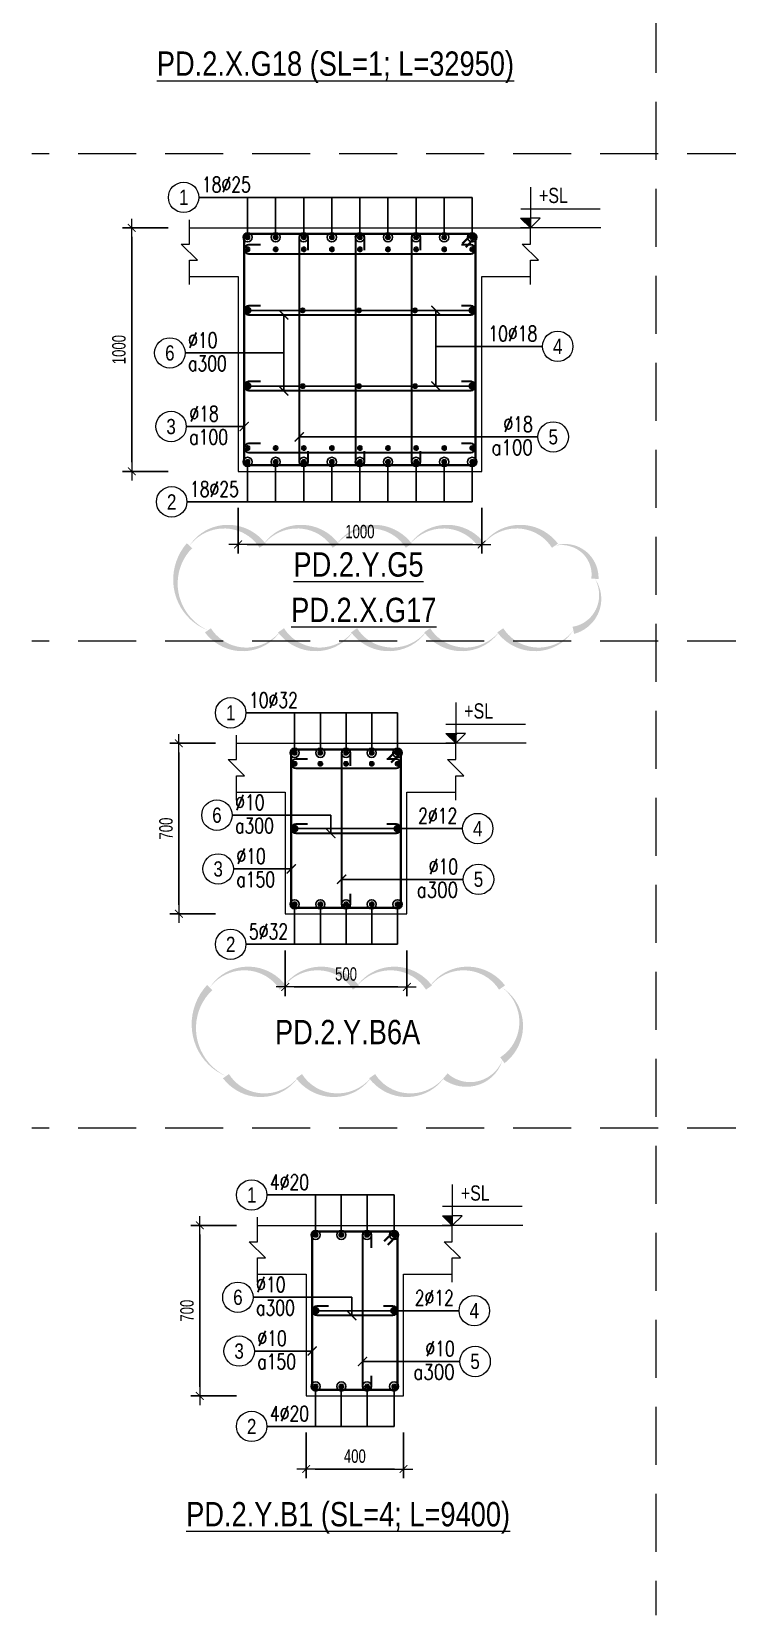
# Model space of a CAD drawing. Header units: millimetres. Extents: x 0 to 264070, y -218202 to 27271.
# Drawn here: x 225114 to 227970, y -179923 to -173422 of the extents above; entities that cross this region are included whole.
import ezdxf
from ezdxf.enums import TextEntityAlignment as Align

# ---------------------------------------------------------------- set-up
doc = ezdxf.new("R2010")
doc.units = ezdxf.units.MM
doc.header["$PDMODE"] = 3
doc.linetypes.add('HIDDEN2', pattern=[4.762499999999999, 3.175, -1.5875])
doc.layers.get('0').update_dxf_attribs({"lineweight": 20})
doc.layers.get('Defpoints').update_dxf_attribs({"color": 151, "lineweight": 9})
doc.layers.add('2020-08-14', color=6, linetype='Continuous', lineweight=20, plot=False)
doc.layers.add('2020-08-27', color=3, linetype='Continuous', lineweight=20, plot=False)
for name, color, linetype, lineweight in [('NDC_S_ANNO', 7, 'Continuous', 20), ('NDC_S_CONTINUOUS', 3, 'Continuous', 20), ('NDC_S_DIM', 1, 'Continuous', 15), ('NDC_S_HIDDEN', 8, 'HIDDEN2', 13), ('NDC_S_REBAR', 4, 'Continuous', 35), ('NDC_S_STIRRUP', 4, 'Continuous', 40), ('NDC_S_TEXT SYMBOL', 7, 'Continuous', 20), ('NDC_S_THIN LINE', 8, 'Continuous', 9), ('NDC_S_VN TEXT', 7, 'Continuous', 20)]:
    doc.layers.add(name, color=color, linetype=linetype, lineweight=lineweight)
doc.styles.add('ARIAL', font='arial.ttf', dxfattribs={"width": 0.8})
doc.styles.add('NDC_ANNO', font='', dxfattribs={"width": 0.8})
doc.styles.add('NDC_DIM', font='', dxfattribs={"width": 0.75})
doc.styles.add('NDC_EN TXT', font='romans.shx', dxfattribs={"width": 0.8})
doc.styles.get('NDC_ANNO').set_extended_font_data('Dotum')
doc.styles.get('NDC_DIM').set_extended_font_data('Dotum')
doc.dimstyles.new('NDC_dim_25', dxfattribs={"dimscale": 25, "dimtxt": 2.2, "dimasz": 1.5, "dimexe": 1.5, "dimexo": 2.5, "dimgap": 1, "dimtad": 1, "dimdec": 0, "dimzin": 0, "dimdsep": 46, "dimtxsty": 'NDC_DIM', "dimblk": 'DIMMARK', "dimcen": 0.09, "dimdle": 1.2, "dimclrd": 1, "dimclre": 1, "dimclrt": 3, "dimadec": 0, "dimazin": 0, "dimtfac": 1, "dimtdec": 0, "dimtix": 1, "dimtofl": 0, "dimtmove": 0, "dimatfit": 3, "dimfxl": 6, "dimfxlon": 1, "dimtolj": 1, "dimtzin": 0, "dimarcsym": 0})

# ---------------------------------------------------------------- blocks, each defined once
blk = doc.blocks.new('kata_block_TD')
at = {"color": 6, "linetype": 'ByBlock', "lineweight": -2, "style": 'ARIAL', "width": 0.8}
blk.add_attdef('SECTDET2', text='', height=5, dxfattribs=at).set_placement((0, 7.970649532882817), align=Align.CENTER)
at = {"color": 0, "linetype": 'ByBlock', "lineweight": -2, "style": 'ARIAL', "width": 0.8}
blk.add_attdef('SECTDET1', text='', height=5, dxfattribs=at).set_placement((0, 1.470649532882817), align=Align.CENTER)
at = {"color": 3, "lineweight": 25, "style": 'ARIAL', "width": 0.8}
blk.add_attdef('SSCALE', text='', height=2.5, dxfattribs=at).set_placement((0, -3.998868953555331), align=Align.CENTER)
blk = doc.blocks.new('kata_block_THEP')
at = {"layer": 'NDC_S_REBAR', "color": 0}
for p, q in [((-0.5, 0), (0.5, 0)), ((-0.3535533905960619, 0.353553390592424), (0.3535533905960619, -0.353553390592424)), ((0.3535533905960619, 0.353553390592424), (-0.3535533905960619, -0.353553390592424)), ((0, 0.5), (0, -0.5))]:
    blk.add_line(p, q, dxfattribs=at)
at = {"layer": 'NDC_S_REBAR', "color": 0, "const_width": 0.08333333333333334}
blk.add_lwpolyline([(-0.5, -1.818989403545856e-12, 1), (0.5000000000145519, -1.818989403545856e-12, 1), (-0.5, -1.818989403545856e-12, 1)], format="xyb", dxfattribs=at)
blk = doc.blocks.new('DIMMARK')
at = {"layer": 'NDC_S_DIM', "color": 1}
blk.add_line((-1.5, 0), (1, 0), dxfattribs=at)
at = {"layer": 'NDC_S_DIM', "color": 2, "const_width": 0.1}
blk.add_lwpolyline([(-0.4242640687119285, -0.4242640687119285), (0.4242640687119285, 0.4242640687119285)], dxfattribs=at)
blk = doc.blocks.new('*D495')
at = {"layer": 'Defpoints', "color": 0, "transparency": 16777216}
for p in [(226310.4937883814, -178322.6786246464), (225804.4937883814, -179022.6786246464), (226310.4937883814, -179022.6786246464)]:
    blk.add_point(p, dxfattribs=at)
at = {"layer": 'NDC_S_DIM', "color": 1, "lineweight": -2, "transparency": 16777216}
for p, q in [((225954.4937883814, -178322.6786246464), (225766.9937883814, -178322.6786246464)), ((225804.4937883814, -178360.1786246464), (225804.4937883814, -178985.1786246464)), ((225954.4937883814, -179022.6786246464), (225766.9937883814, -179022.6786246464))]:
    blk.add_line(p, q, dxfattribs=at)
at = {"layer": 'NDC_S_DIM', "color": 1, "lineweight": -2, "transparency": 16777216, "xscale": 37.5, "yscale": 37.5, "zscale": 37.5}
for p, rotation in [((225804.4937883814, -178322.6786246464), 90), ((225804.4937883814, -179022.6786246464), 270)]:
    blk.add_blockref('DIMMARK', p, dxfattribs=dict(at, rotation=rotation))
at = {"layer": 'NDC_S_DIM', "color": 3, "transparency": 16777216, "insert": (225751.9937883814, -178672.6786246463), "char_height": 55.00000000000001, "attachment_point": 5, "rotation": 90, "style": 'NDC_DIM'}
blk.add_mtext('\\A1;700', dxfattribs=at)
blk = doc.blocks.new('*D496')
at = {"layer": 'Defpoints', "color": 0, "transparency": 16777216}
for p in [(226240.8206638371, -179022.6786246464), (226640.8206638371, -179022.6786246464), (226640.8206638371, -179322.6786246464)]:
    blk.add_point(p, dxfattribs=at)
at = {"layer": 'NDC_S_DIM', "color": 1, "lineweight": -2, "transparency": 16777216}
for p, q in [((226240.8206638371, -179172.6786246464), (226240.8206638371, -179360.1786246464)), ((226640.8206638371, -179172.6786246464), (226640.8206638371, -179360.1786246464)), ((226278.3206638371, -179322.6786246464), (226603.3206638371, -179322.6786246464))]:
    blk.add_line(p, q, dxfattribs=at)
at = {"layer": 'NDC_S_DIM', "color": 1, "lineweight": -2, "transparency": 16777216, "xscale": 37.5, "yscale": 37.5, "zscale": 37.5, "rotation": 180}
blk.add_blockref('DIMMARK', (226240.8206638371, -179322.6786246464), dxfattribs=at)
at = {"layer": 'NDC_S_DIM', "color": 1, "lineweight": -2, "transparency": 16777216, "xscale": 37.5, "yscale": 37.5, "zscale": 37.5}
blk.add_blockref('DIMMARK', (226640.8206638371, -179322.6786246464), dxfattribs=at)
at = {"layer": 'NDC_S_DIM', "color": 3, "transparency": 16777216, "insert": (226440.8206638371, -179270.1786246464), "char_height": 55.00000000000001, "attachment_point": 5, "style": 'NDC_DIM'}
blk.add_mtext('\\A1;400', dxfattribs=at)
blk = doc.blocks.new('kata_block_CT')
at = {"layer": 'NDC_S_ANNO'}
blk.add_hatch(color=3, dxfattribs=at).paths.add_polyline_path([(0, 1.596954857557648), (-1.612010908633238, 1.596954857557648), (0, 0)])
at = {"layer": 'NDC_S_ANNO', "ltscale": 50}
h = blk.add_hatch(dxfattribs=at)
h.set_pattern_fill('ANSI31', color=256, scale=1.406250541793835, style=0)
h.set_pattern_definition([(45.00000000000001, (0, 5.456968210637569e-12), (-3.157122508925224, 3.157122508925225), [])])
h.paths.add_polyline_path([(0, 1.596954857557648), (0, 0), (1.612010908924276, 1.596954857557648)])
for p, q in [((-1.592704896858777, 3.140833880479477), (11.46947077315417, 3.140833880479477)), ((11.56125648126181, 5.456968210637569e-12), (-1.63869572513795, 5.456968210637569e-12))]:
    blk.add_line(p, q, dxfattribs=at)
for points in [[(0, 6.69495074864426), (0, 0)], [(0, 0), (-1.612010908924276, 1.596954857557648), (0, 1.596954857557648)], [(0, 0), (1.612010908924276, 1.596954857557648), (0, 1.596954857557648)]]:
    blk.add_lwpolyline(points, dxfattribs=at)
at = {"layer": 'NDC_S_ANNO', "color": 8, "ltscale": 50}
blk.add_lwpolyline([(0, 0), (-1.612010908633238, 1.596954857557648), (0, 1.596954857557648)], dxfattribs=at)
at = {"layer": 'NDC_S_TEXT SYMBOL', "color": 3, "style": 'NDC_ANNO', "width": 0.8}
blk.add_attdef('CT', (1.409564409346785, 4.068271311703938), '', height=2.5, dxfattribs=at)
blk = doc.blocks.new('*U241')
blk.add_circle((-2.5, 0), 2.5)
at = {"layer": 'NDC_S_VN TEXT', "color": 3, "style": 'NDC_EN TXT', "width": 0.75}
for tag, p in [('DK1', (0.5, 0.8455043070534884)), ('KC1', (0.5, -2.972544307831413))]:
    blk.add_attdef(tag, p, '', height=2.5, dxfattribs=at)
at = {"layer": 'NDC_S_VN TEXT', "color": 7, "style": 'ARIAL', "width": 0.8}
blk.add_attdef('SH2', text='', height=2.5, dxfattribs=at).set_placement((-2.5, 0), align=Align.MIDDLE)
blk = doc.blocks.new('*U321')
blk.add_circle((2.5, 0), 2.5)
at = {"layer": 'NDC_S_VN TEXT', "color": 3, "style": 'NDC_EN TXT'}
for tag, width, p in [('DK2', 0.75, (-0.85, 0.8455043070534884)), ('KC2', 0.8, (-0.85, -2.972544307831413))]:
    blk.add_attdef(tag, text='', height=2.5, dxfattribs=dict(at, width=width)).set_placement(p, align=Align.RIGHT)
at = {"layer": 'NDC_S_VN TEXT', "color": 7, "style": 'ARIAL', "width": 0.8}
blk.add_attdef('SH3', text='', height=2.5, dxfattribs=at).set_placement((2.5, 0), align=Align.MIDDLE)
blk = doc.blocks.new('*U239')
blk.add_circle((2.5, 0), 2.5)
at = {"layer": 'NDC_S_VN TEXT', "color": 3, "style": 'NDC_EN TXT', "width": 0.75}
blk.add_attdef('DK2', text='', height=2.5, dxfattribs=at).set_placement((-0.85, 0.8455043070534884), align=Align.RIGHT)
at = {"layer": 'NDC_S_VN TEXT', "color": 7, "style": 'ARIAL', "width": 0.8}
blk.add_attdef('SH3', text='', height=2.5, dxfattribs=at).set_placement((2.5, 0), align=Align.MIDDLE)
blk = doc.blocks.new('*U240')
blk.add_circle((-2.5, 0), 2.5)
at = {"layer": 'NDC_S_VN TEXT', "color": 3, "style": 'NDC_EN TXT', "width": 0.75}
blk.add_attdef('DK1', (0.5, 0.8455043070534884), '', height=2.5, dxfattribs=at)
at = {"layer": 'NDC_S_VN TEXT', "color": 7, "style": 'ARIAL', "width": 0.8}
blk.add_attdef('SH2', text='', height=2.5, dxfattribs=at).set_placement((-2.5, 0), align=Align.MIDDLE)
blk = doc.blocks.new('*D938')
at = {"layer": 'Defpoints', "color": 0, "transparency": 16777216}
for p in [(226154.7440655906, -177043.3614965084), (226654.7440655906, -177043.3614965084), (226654.7440655906, -177343.3614965084)]:
    blk.add_point(p, dxfattribs=at)
at = {"layer": 'NDC_S_DIM', "color": 1, "lineweight": -2, "transparency": 16777216}
for p, q in [((226154.7440655906, -177193.3614965084), (226154.7440655906, -177380.8614965084)), ((226654.7440655906, -177193.3614965084), (226654.7440655906, -177380.8614965084)), ((226192.2440655906, -177343.3614965084), (226617.2440655906, -177343.3614965084))]:
    blk.add_line(p, q, dxfattribs=at)
at = {"layer": 'NDC_S_DIM', "color": 1, "lineweight": -2, "transparency": 16777216, "xscale": 37.5, "yscale": 37.5, "zscale": 37.5, "rotation": 180}
blk.add_blockref('DIMMARK', (226154.7440655906, -177343.3614965084), dxfattribs=at)
at = {"layer": 'NDC_S_DIM', "color": 1, "lineweight": -2, "transparency": 16777216, "xscale": 37.5, "yscale": 37.5, "zscale": 37.5}
blk.add_blockref('DIMMARK', (226654.7440655906, -177343.3614965084), dxfattribs=at)
at = {"layer": 'NDC_S_DIM', "color": 3, "transparency": 16777216, "insert": (226404.7440655906, -177290.8614965084), "char_height": 55.00000000000001, "attachment_point": 5, "style": 'NDC_DIM'}
blk.add_mtext('\\A1;500', dxfattribs=at)
blk = doc.blocks.new('*D939')
at = {"layer": 'Defpoints', "color": 0, "transparency": 16777216}
for p in [(226224.4171901349, -176343.3614965084), (225718.4171901349, -177043.3614965084), (226224.4171901349, -177043.3614965084)]:
    blk.add_point(p, dxfattribs=at)
at = {"layer": 'NDC_S_DIM', "color": 1, "lineweight": -2, "transparency": 16777216}
for p, q in [((225868.4171901349, -176343.3614965084), (225680.9171901349, -176343.3614965084)), ((225718.4171901349, -176380.8614965084), (225718.4171901349, -177005.8614965084)), ((225868.4171901349, -177043.3614965084), (225680.9171901349, -177043.3614965084))]:
    blk.add_line(p, q, dxfattribs=at)
at = {"layer": 'NDC_S_DIM', "color": 1, "lineweight": -2, "transparency": 16777216, "xscale": 37.5, "yscale": 37.5, "zscale": 37.5}
for p, rotation in [((225718.4171901349, -176343.3614965084), 90), ((225718.4171901349, -177043.3614965084), 270)]:
    blk.add_blockref('DIMMARK', p, dxfattribs=dict(at, rotation=rotation))
at = {"layer": 'NDC_S_DIM', "color": 3, "transparency": 16777216, "insert": (225665.9171901349, -176693.3614965083), "char_height": 55.00000000000001, "attachment_point": 5, "rotation": 90, "style": 'NDC_DIM'}
blk.add_mtext('\\A1;700', dxfattribs=at)
blk = doc.blocks.new('*D990')
at = {"layer": 'Defpoints', "color": 0, "transparency": 16777216}
for p in [(226031.1983821117, -174226.9756072719), (225525.1983821117, -175226.9756072719), (226031.1983821117, -175226.9756072719)]:
    blk.add_point(p, dxfattribs=at)
at = {"layer": 'NDC_S_DIM', "color": 1, "lineweight": -2, "transparency": 16777216}
for p, q in [((225675.1983821117, -174226.9756072719), (225487.6983821117, -174226.9756072719)), ((225525.1983821117, -174264.4756072719), (225525.1983821117, -175189.4756072719)), ((225675.1983821117, -175226.9756072719), (225487.6983821117, -175226.9756072719))]:
    blk.add_line(p, q, dxfattribs=at)
at = {"layer": 'NDC_S_DIM', "color": 1, "lineweight": -2, "transparency": 16777216, "xscale": 37.5, "yscale": 37.5, "zscale": 37.5}
for p, rotation in [((225525.1983821117, -174226.9756072719), 90), ((225525.1983821117, -175226.9756072719), 270)]:
    blk.add_blockref('DIMMARK', p, dxfattribs=dict(at, rotation=rotation))
at = {"layer": 'NDC_S_DIM', "color": 3, "transparency": 16777216, "insert": (225472.6983821118, -174726.9756072719), "char_height": 55.00000000000001, "attachment_point": 5, "rotation": 90, "style": 'NDC_DIM'}
blk.add_mtext('\\A1;1000', dxfattribs=at)
blk = doc.blocks.new('*D991')
at = {"layer": 'Defpoints', "color": 0, "transparency": 16777216}
for p in [(225961.5252575674, -175226.9756072719), (226961.5252575674, -175226.9756072719), (226961.5252575674, -175526.9756072719)]:
    blk.add_point(p, dxfattribs=at)
at = {"layer": 'NDC_S_DIM', "color": 1, "lineweight": -2, "transparency": 16777216}
for p, q in [((225961.5252575674, -175376.9756072719), (225961.5252575674, -175564.4756072719)), ((226961.5252575674, -175376.9756072719), (226961.5252575674, -175564.4756072719)), ((225999.0252575674, -175526.9756072719), (226924.0252575674, -175526.9756072719))]:
    blk.add_line(p, q, dxfattribs=at)
at = {"layer": 'NDC_S_DIM', "color": 1, "lineweight": -2, "transparency": 16777216, "xscale": 37.5, "yscale": 37.5, "zscale": 37.5, "rotation": 180}
blk.add_blockref('DIMMARK', (225961.5252575674, -175526.9756072719), dxfattribs=at)
at = {"layer": 'NDC_S_DIM', "color": 1, "lineweight": -2, "transparency": 16777216, "xscale": 37.5, "yscale": 37.5, "zscale": 37.5}
blk.add_blockref('DIMMARK', (226961.5252575674, -175526.9756072719), dxfattribs=at)
at = {"layer": 'NDC_S_DIM', "color": 3, "transparency": 16777216, "insert": (226461.5252575674, -175474.4756072719), "char_height": 55.00000000000001, "attachment_point": 5, "style": 'NDC_DIM'}
blk.add_mtext('\\A1;1000', dxfattribs=at)

msp = doc.modelspace()

# ---------------------------------------------------------------- linework, layer by layer
at = {"layer": '2020-08-14'}
msp.add_lwpolyline([(225845.0571822599, -177346.0265209197, 0, 30, -0.52056705), (226145.0571822599, -177346.0265209197, 0, 30, -0.52056705), (226445.0571822599, -177346.0265209197, 0, 30, -0.52056705), (226745.0571822599, -177346.0265209197, 0, 30, -0.52056705), (227045.0571822599, -177346.0265209197, 0, 30, -0.52056705), (227046.5016870676, -177644.582016112, 0, 30, -0.52056705), (226811.7714955831, -177709.8518246275, 0, 30, -0.52056705), (226511.7714955831, -177709.8518246275, 0, 30, -0.52056705), (226211.7714955831, -177709.8518246275, 0, 30, -0.52056705), (225911.7714955831, -177709.8518246275, 0, 30, -0.52056705)], format="xyseb", close=True, dxfattribs=at)
at = {"layer": '2020-08-27'}
msp.add_lwpolyline([(225762.1621140279, -175532.0006051446, 0, 30, -0.52056705), (226062.1621140279, -175532.0006051446, 0, 30, -0.52056705), (226362.1621140279, -175532.0006051446, 0, 30, -0.52056705), (226662.1621140279, -175532.0006051446, 0, 30, -0.52056705), (226962.1621140279, -175532.0006051446, 0, 30, -0.52056705), (227262.1621140279, -175532.0006051446, 0, 30, -0.52056705), (227426.1940746513, -175667.9686445211, 0, 30, -0.52056705), (227337.6973986005, -175879.4719684703, 0, 30, -0.52056705), (227037.6973986005, -175879.4719684703, 0, 30, -0.52056705), (226737.6973986005, -175879.4719684703, 0, 30, -0.52056705), (226437.6973986005, -175879.4719684703, 0, 30, -0.52056705), (226137.6973986005, -175879.4719684703, 0, 30, -0.52056705), (225837.6973986005, -175879.4719684703, 0, 30, -0.52056705)], format="xyseb", close=True, dxfattribs=at)
at = {"layer": 'NDC_S_CONTINUOUS'}
for points in [[(225761.5252575674, -174226.9756072719), (225961.5252575674, -174226.9756072719), (225961.5252575674, -174226.9756072719), (226961.5252575674, -174226.9756072719), (226961.5252575674, -174226.9756072719), (227161.5252575674, -174226.9756072719)], [(225761.5252575674, -174426.9756072719), (225961.5252575674, -174426.9756072719), (225961.5252575674, -175226.9756072719), (226961.5252575674, -175226.9756072719), (226961.5252575674, -174426.9756072719), (227161.5252575674, -174426.9756072719)], [(225954.7440655906, -176343.3614965084), (226154.7440655906, -176343.3614965084), (226154.7440655906, -176343.3614965084), (226654.7440655906, -176343.3614965084), (226654.7440655906, -176343.3614965084), (226854.7440655906, -176343.3614965084)], [(225954.7440655906, -176543.3614965084), (226154.7440655906, -176543.3614965084), (226154.7440655906, -177043.3614965084), (226654.7440655906, -177043.3614965084), (226654.7440655906, -176543.3614965084), (226854.7440655906, -176543.3614965084)], [(226040.8206638371, -178322.6786246464), (226240.8206638371, -178322.6786246464), (226240.8206638371, -178322.6786246464), (226640.8206638371, -178322.6786246464), (226640.8206638371, -178322.6786246464), (226840.8206638371, -178322.6786246464)], [(226040.8206638371, -178522.6786246464), (226240.8206638371, -178522.6786246464), (226240.8206638371, -179022.6786246464), (226640.8206638371, -179022.6786246464), (226640.8206638371, -178522.6786246464), (226840.8206638371, -178522.6786246464)]]:
    msp.add_lwpolyline(points, dxfattribs=at)
at = {"layer": 'NDC_S_HIDDEN', "ltscale": 75}
for p, q in [((227675.8964243495, -171923.3971106863), (227675.8964243495, -179923.3971106772)), ((243044.9620485608, -173923.397110684), (225114.385486981, -173923.397110684)), ((243044.9620485608, -175923.3971106817), (225114.385486981, -175923.3971106817)), ((243044.9620485608, -177923.3971106794), (225114.385486981, -177923.3971106794))]:
    msp.add_line(p, q, dxfattribs=at)
at = {"layer": 'NDC_S_REBAR'}
for points in [[(226053.8704273773, -174296.9127746081), (226004.9572575674, -174296.9127746081, 0.9999999999999999), (226004.9572575674, -174333.7767746082), (226918.0932575674, -174333.7767746082, 0.9999999999999999), (226918.0932575674, -174296.9127746081), (226878.8363665586, -174296.9127746081, -0.414213562)], [(226249.4572575674, -174319.3202972052), (226249.4572575674, -174270.4071273954, 0.9999999999999999), (226212.5932575674, -174270.4071273954), (226212.5932575674, -175183.5436072719, 0.9999999999999999), (226249.4572575674, -175183.5436072719), (226249.4572575674, -175144.286716263, -0.414213562)], [(226479.9572575674, -174319.3202972052), (226479.9572575674, -174270.4071273954, 0.9999999999999999), (226443.0932575674, -174270.4071273954), (226443.0932575674, -175183.5436072719, 0.9999999999999999), (226479.9572575674, -175183.5436072719), (226479.9572575674, -175144.286716263, -0.414213562)], [(226710.4572575676, -174319.3202972053), (226710.4572575676, -174270.4071273954, 0.9999999999999999), (226673.5932575676, -174270.4071273954), (226673.5932575676, -175183.5436072719, 0.9999999999999999), (226710.4572575676, -175183.5436072719), (226710.4572575676, -175144.2867162631, -0.414213562)], [(226053.8704273773, -174547.5436072719), (226004.9572575674, -174547.5436072719, 0.9999999999999999), (226004.9572575674, -174584.407607272), (226918.0932575674, -174584.407607272, 0.9999999999999999), (226918.0932575674, -174547.5436072719), (226878.8363665586, -174547.5436072719, -0.414213562)], [(226053.8704273773, -174858.5436072719), (226004.9572575674, -174858.5436072719, 0.9999999999999999), (226004.9572575674, -174895.407607272), (226918.0932575674, -174895.407607272, 0.9999999999999999), (226918.0932575674, -174858.5436072719), (226878.8363665586, -174858.5436072719, -0.414213562)], [(226053.8704273773, -175112.579271557), (226004.9572575674, -175112.579271557, 0.9999999999999999), (226004.9572575674, -175149.443271557), (226918.0932575674, -175149.443271557, 0.9999999999999999), (226918.0932575674, -175112.579271557), (226878.8363665586, -175112.579271557, -0.414213562)], [(226423.1760655906, -176435.7061864417), (226423.1760655906, -176386.7930166319, 0.9999999999999999), (226386.3120655905, -176386.7930166319), (226386.3120655905, -176999.9294965083, 0.9999999999999999), (226423.1760655906, -176999.9294965083), (226423.1760655906, -176960.6726054995, -0.414213562)], [(226247.0892354004, -176408.8381665542), (226198.1760655906, -176408.8381665542, 0.9999999999999999), (226198.1760655906, -176445.7021665542), (226611.3120655905, -176445.7021665542, 0.9999999999999999), (226611.3120655905, -176408.8381665542), (226572.0551745817, -176408.8381665542, -0.414213562)], [(226247.0892354004, -176674.9294965084), (226198.1760655906, -176674.9294965084, 0.9999999999999999), (226198.1760655906, -176711.7934965084), (226611.3120655905, -176711.7934965084, 0.9999999999999999), (226611.3120655905, -176674.9294965084), (226572.0551745817, -176674.9294965084, -0.414213562)], [(226509.2526638371, -178415.0233145797), (226509.2526638371, -178366.1101447698, 0.9999999999999999), (226472.388663837, -178366.1101447698), (226472.388663837, -178979.2466246463, 0.9999999999999999), (226509.2526638371, -178979.2466246463), (226509.2526638371, -178939.9897336375, -0.414213562)], [(226333.165833647, -178654.2466246464), (226284.2526638371, -178654.2466246464, 0.9999999999999999), (226284.2526638371, -178691.1106246464), (226597.388663837, -178691.1106246464, 0.9999999999999999), (226597.388663837, -178654.2466246464), (226558.1317728282, -178654.2466246464, -0.414213562)]]:
    msp.add_lwpolyline(points, format="xyb", dxfattribs=at)
at = {"layer": 'NDC_S_STIRRUP'}
for points in [[(226882.5252575674, -174291.9756072719), (226922.5252575674, -174251.9756072719, -0.414213562), (226936.5252575674, -174265.9756072719), (226936.5252575674, -175187.9756072719, -0.414213562), (226922.5252575674, -175201.9756072719), (226000.5252575674, -175201.9756072719, -0.414213562), (225986.5252575674, -175187.9756072719), (225986.5252575674, -174265.9756072719, -0.414213562), (226000.5252575674, -174251.9756072719), (226922.5252575674, -174251.9756072719, -0.414213562), (226936.5252575674, -174265.9756072719), (226896.5252575674, -174305.9756072719)], [(226575.7440655906, -176408.3614965084), (226615.7440655906, -176368.3614965084, -0.414213562), (226629.7440655906, -176382.3614965084), (226629.7440655906, -177004.3614965084, -0.414213562), (226615.7440655906, -177018.3614965084), (226193.7440655906, -177018.3614965084, -0.414213562), (226179.7440655906, -177004.3614965084), (226179.7440655906, -176382.3614965084, -0.414213562), (226193.7440655906, -176368.3614965084), (226615.7440655906, -176368.3614965084, -0.414213562), (226629.7440655906, -176382.3614965084), (226589.7440655906, -176422.3614965084)], [(226561.8206638371, -178387.6786246464), (226601.8206638371, -178347.6786246464, -0.414213562), (226615.8206638371, -178361.6786246464), (226615.8206638371, -178983.6786246464, -0.414213562), (226601.8206638371, -178997.6786246464), (226279.8206638371, -178997.6786246464, -0.414213562), (226265.8206638371, -178983.6786246464), (226265.8206638371, -178361.6786246464, -0.414213562), (226279.8206638371, -178347.6786246464), (226601.8206638371, -178347.6786246464, -0.414213562), (226615.8206638371, -178361.6786246464), (226575.8206638371, -178401.6786246464)]]:
    msp.add_lwpolyline(points, format="xyb", dxfattribs=at)
at = {"layer": 'NDC_S_THIN LINE'}
for points in [[(225761.5252575674, -174460.3089406053), (225761.5252575674, -174360.3089406053), (225794.8585909008, -174360.3089406053), (225728.1919242341, -174293.6422739386), (225761.5252575674, -174293.6422739386), (225761.5252575674, -174193.6422739386)], [(227161.5252575674, -174460.3089406053), (227161.5252575674, -174360.3089406053), (227194.8585909008, -174360.3089406053), (227128.1919242341, -174293.6422739386), (227161.5252575674, -174293.6422739386), (227161.5252575674, -174193.6422739386)], [(225954.7440655906, -176576.6948298417), (225954.7440655906, -176476.6948298417), (225988.0773989239, -176476.6948298417), (225921.4107322572, -176410.028163175), (225954.7440655906, -176410.028163175), (225954.7440655906, -176310.028163175)], [(226854.7440655906, -176576.6948298417), (226854.7440655906, -176476.6948298417), (226888.0773989239, -176476.6948298417), (226821.4107322572, -176410.028163175), (226854.7440655906, -176410.028163175), (226854.7440655906, -176310.028163175)], [(226040.8206638371, -178556.0119579797), (226040.8206638371, -178456.0119579797), (226074.1539971704, -178456.0119579797), (226007.4873305038, -178389.345291313), (226040.8206638371, -178389.345291313), (226040.8206638371, -178289.345291313)], [(226840.8206638371, -178556.0119579797), (226840.8206638371, -178456.0119579797), (226874.1539971704, -178456.0119579797), (226807.4873305038, -178389.345291313), (226840.8206638371, -178389.345291313), (226840.8206638371, -178289.345291313)]]:
    msp.add_lwpolyline(points, dxfattribs=at)

# ---------------------------------------------------------------- block references
at = {"layer": 'NDC_S_REBAR', "color": 3, "xscale": 22, "yscale": 22, "zscale": 22}
for p in [(226000.5252575674, -174265.9756072719), (226000.5252575674, -174315.3447746079), (226000.5252575674, -174565.9756072719), (226226.5932575674, -174565.9756072719), (226457.0932575674, -174565.9756072719), (226687.5932575676, -174565.9756072719), (226000.5252575674, -175131.011271557), (226000.5252575674, -175187.9756072719), (226279.8206638371, -178361.6786246464), (226279.8206638371, -178672.6786246464), (226279.8206638371, -178983.6786246464)]:
    msp.add_blockref('kata_block_THEP', p, dxfattribs=at)
at = {"layer": 'NDC_S_REBAR', "xscale": 22, "yscale": 22, "zscale": 22}
for p in [(226115.7752575674, -174265.9756072719), (226115.7752575674, -174315.3447746079), (226231.0252575674, -174265.9756072719), (226231.0252575674, -174315.3447746079), (226346.2752575674, -174265.9756072719), (226346.2752575674, -174315.3447746079), (226461.5252575674, -174265.9756072719), (226461.5252575674, -174315.3447746079), (226576.7752575674, -174265.9756072719), (226576.7752575674, -174315.3447746079), (226692.0252575674, -174265.9756072719), (226692.0252575674, -174315.3447746079), (226807.2752575674, -174265.9756072719), (226807.2752575674, -174315.3447746079), (226922.5252575674, -174265.9756072719), (226922.5252575674, -174315.3447746079), (226922.5252575674, -174565.9756072719), (226000.5252575674, -174876.9756072719), (226226.5932575674, -174876.9756072719), (226457.0932575674, -174876.9756072719), (226687.5932575676, -174876.9756072719), (226922.5252575674, -174876.9756072719), (226115.7752575674, -175131.011271557), (226231.0252575674, -175131.011271557), (226346.2752575674, -175131.011271557), (226461.5252575674, -175131.011271557), (226576.7752575674, -175131.011271557), (226692.0252575674, -175131.011271557), (226807.2752575674, -175131.011271557), (226922.5252575674, -175131.011271557), (226115.7752575674, -175187.9756072719), (226231.0252575674, -175187.9756072719), (226346.2752575674, -175187.9756072719), (226461.5252575674, -175187.9756072719), (226576.7752575674, -175187.9756072719), (226692.0252575674, -175187.9756072719), (226807.2752575674, -175187.9756072719), (226922.5252575674, -175187.9756072719), (226193.7440655906, -176382.3614965084), (226615.7440655906, -176382.3614965084), (226193.7440655906, -176427.2701665542), (226615.7440655906, -176427.2701665542), (226193.7440655906, -176693.3614965084), (226615.7440655906, -176693.3614965084), (226193.7440655906, -177004.3614965084), (226299.2440655906, -177004.3614965084), (226404.7440655906, -177004.3614965084), (226510.2440655906, -177004.3614965084), (226615.7440655906, -177004.3614965084), (226601.8206638371, -178361.6786246464), (226601.8206638371, -178672.6786246464), (226385.3206638371, -178983.6786246464), (226490.8206638371, -178983.6786246464), (226601.8206638371, -178983.6786246464)]:
    msp.add_blockref('kata_block_THEP', p, dxfattribs=at)
at = {"layer": 'NDC_S_REBAR', "xscale": -22, "yscale": 22, "zscale": 22, "rotation": 180}
for p in [(226299.2440655906, -176382.3614965084), (226404.7440655906, -176382.3614965084), (226510.2440655906, -176382.3614965084), (226299.2440655906, -176427.2701665542), (226404.7440655906, -176427.2701665542), (226510.2440655906, -176427.2701665542), (226385.3206638371, -178361.6786246464), (226490.8206638371, -178361.6786246464)]:
    msp.add_blockref('kata_block_THEP', p, dxfattribs=at)
at = {"layer": 'NDC_S_THIN LINE', "xscale": 25, "yscale": 25, "zscale": 25}
for name, p, values in [('*U240', (225800.5252575674, -174101.9756072719), {'SH2': '1', 'DK1': '18%%c25'}), ('*U239', (227210.9909801777, -174713.574125762), {'SH3': '4', 'DK2': '10%%c18'}), ('*U241', (225744.0252575673, -174740.691607272), {'SH2': '6', 'DK1': '%%c10', 'KC1': 'a300'}), ('*U241', (225749.0252575674, -175042.7962778815), {'SH2': '3', 'DK1': '%%c18', 'KC1': 'a100'}), ('*U321', (227192.5814564317, -175085.4427354512), {'SH3': '5', 'DK2': '%%c18', 'KC2': 'a100'}), ('*U240', (225751.4869424263, -175351.9756072719), {'SH2': '2', 'DK1': '18%%c25'}), ('*U240', (225993.7440655906, -176218.3614965084), {'SH2': '1', 'DK1': '10%%c32'}), ('*U241', (225937.2440655906, -176638.3614965084), {'SH2': '6', 'DK1': '%%c10', 'KC1': 'a300'}), ('*U239', (226882.6343093881, -176693.3614965084), {'SH3': '4', 'DK2': '2%%c12'}), ('*U241', (225942.2440655906, -176859.1821671179), {'SH2': '3', 'DK1': '%%c10', 'KC1': 'a150'}), ('*U321', (226885.8002644548, -176901.8286246877), {'SH3': '5', 'DK2': '%%c10', 'KC2': 'a300'}), ('*U240', (225993.7440655906, -177168.3614965084), {'SH2': '2', 'DK1': '5%%c32'}), ('*U240', (226079.8206638371, -178197.6786246464), {'SH2': '1', 'DK1': '4%%c20'}), ('*U241', (226023.3206638371, -178617.6786246464), {'SH2': '6', 'DK1': '%%c10', 'KC1': 'a300'}), ('*U239', (226868.7109076346, -178672.6786246464), {'SH3': '4', 'DK2': '2%%c12'}), ('*U241', (226028.3206638371, -178838.4992952559), {'SH2': '3', 'DK1': '%%c10', 'KC1': 'a150'}), ('*U321', (226871.8768627013, -178881.1457528257), {'SH3': '5', 'DK2': '%%c10', 'KC2': 'a300'}), ('*U240', (226079.8206638371, -179147.6786246464), {'SH2': '2', 'DK1': '4%%c20'})]:
    msp.add_blockref(name, p, dxfattribs=at).add_auto_attribs(values)
at = {"layer": 'NDC_S_VN TEXT'}
ref = msp.add_blockref('kata_block_TD', (226361.0970851727, -173632.2901854666), dxfattribs=dict(at, xscale=20, yscale=20, zscale=20))
ref.add_attrib('SECTDET1', '%%uPD.2.X.G18 (SL=1; L=32950)', dxfattribs={"layer": '0', "color": 0, "linetype": 'ByBlock', "lineweight": -2, "height": 100, "style": 'ARIAL', "width": 0.8}).set_placement((226361.0970851727, -173602.8771948089), align=Align.CENTER)
at = {"layer": 'NDC_S_VN TEXT', "xscale": 25, "yscale": 25, "zscale": 25}
for p in [(227161.5252575674, -174226.9756072719), (226854.7440655906, -176343.3614965084), (226840.8206638371, -178322.6786246464)]:
    msp.add_blockref('kata_block_CT', p, dxfattribs=at).add_auto_attribs({'CT': '+SL'})
at = {"layer": 'NDC_S_VN TEXT'}
ref = msp.add_blockref('kata_block_TD', (226455.8552021165, -175688.4579529504), dxfattribs=dict(at, xscale=20, yscale=20, zscale=20))
ref.add_attrib('SECTDET1', '%%uPD.2.Y.G5', dxfattribs={"layer": '0', "color": 0, "linetype": 'ByBlock', "lineweight": -2, "height": 100, "style": 'ARIAL', "width": 0.8}).set_placement((226455.8552021165, -175659.0449622928), align=Align.CENTER)
ref = msp.add_blockref('kata_block_TD', (226477.5412117499, -175875.2175615577), dxfattribs=dict(at, xscale=20, yscale=20, zscale=20))
ref.add_attrib('SECTDET1', '%%uPD.2.X.G17', dxfattribs={"layer": '0', "color": 0, "linetype": 'ByBlock', "lineweight": -2, "height": 100, "style": 'ARIAL', "width": 0.8}).set_placement((226477.5412117499, -175845.8045709001), align=Align.CENTER)
ref = msp.add_blockref('kata_block_TD', (226411.0662257381, -177608.2671434454), dxfattribs=dict(at, xscale=20, yscale=20, zscale=20))
ref.add_attrib('SECTDET1', 'PD.2.Y.B6A', dxfattribs={"layer": '0', "color": 0, "linetype": 'ByBlock', "lineweight": -2, "height": 100, "style": 'ARIAL', "width": 0.8}).set_placement((226411.0662257381, -177578.8541527877), align=Align.CENTER)
ref = msp.add_blockref('kata_block_TD', (226413.2358075299, -179587.5842715834), dxfattribs=dict(at, xscale=20, yscale=20, zscale=20))
ref.add_attrib('SECTDET1', '%%uPD.2.Y.B1 (SL=4; L=9400)', dxfattribs={"layer": '0', "color": 0, "linetype": 'ByBlock', "lineweight": -2, "height": 100, "style": 'ARIAL', "width": 0.8}).set_placement((226413.2358075299, -179558.1712809257), align=Align.CENTER)

# ---------------------------------------------------------------- dimensions: what is measured, and where the dimension line sits
at = {"layer": 'NDC_S_DIM'}
for base, p1, p2, picture, middle in [((225525.1983821117, -175226.9756072719), (226031.1983821117, -174226.9756072719), (226031.1983821117, -175226.9756072719), '*D990', (225472.6983821118, -174726.9756072719)), ((225718.4171901349, -177043.3614965084), (226224.4171901349, -176343.3614965084), (226224.4171901349, -177043.3614965084), '*D939', (225665.9171901349, -176693.3614965083)), ((225804.4937883814, -179022.6786246464), (226310.4937883814, -178322.6786246464), (226310.4937883814, -179022.6786246464), '*D495', (225751.9937883814, -178672.6786246463))]:
    dim = msp.add_linear_dim(base=base, p1=p1, p2=p2, angle=270, dimstyle='NDC_dim_25', dxfattribs=at)
    dim.commit()
    dim.dimension.update_dxf_attribs({"geometry": picture, "text_midpoint": middle})
for base, p1, p2, picture, middle in [((226961.5252575674, -175526.9756072719), (225961.5252575674, -175226.9756072719), (226961.5252575674, -175226.9756072719), '*D991', (226461.5252575674, -175474.4756072719)), ((226654.7440655906, -177343.3614965084), (226154.7440655906, -177043.3614965084), (226654.7440655906, -177043.3614965084), '*D938', (226404.7440655906, -177290.8614965084)), ((226640.8206638371, -179322.6786246464), (226240.8206638371, -179022.6786246464), (226640.8206638371, -179022.6786246464), '*D496', (226440.8206638371, -179270.1786246464))]:
    dim = msp.add_linear_dim(base=base, p1=p1, p2=p2, dimstyle='NDC_dim_25', dxfattribs=at)
    dim.commit()
    dim.dimension.update_dxf_attribs({"geometry": picture, "text_midpoint": middle})

# ---------------------------------------------------------------- leaders
at = {"layer": 'NDC_S_THIN LINE'}
for points, override in [([(226922.5252575674, -174265.9756072719), (226922.5252575674, -174101.9756072719), (225800.5252575674, -174101.9756072719)], {"dimldrblk": 'DotBlank'}), ([(226115.7752575674, -174265.9756072719), (226115.7752575674, -174101.9756072719), (225800.5252575674, -174101.9756072719)], {"dimldrblk": 'DotBlank'}), ([(226000.5252575674, -174265.9756072719), (226000.5252575674, -174101.9756072719), (225800.5252575674, -174101.9756072719)], {"dimldrblk": 'DotBlank'}), ([(226231.0252575672, -174265.9756072719), (226231.0252575672, -174101.9756072719), (225915.7752575672, -174101.9756072719)], {"dimldrblk": 'DotBlank'}), ([(226346.2752575672, -174265.9756072719), (226346.2752575672, -174101.9756072719), (226031.0252575672, -174101.9756072719)], {"dimldrblk": 'DotBlank'}), ([(226461.5252575672, -174265.9756072719), (226461.5252575672, -174101.9756072719), (226146.2752575672, -174101.9756072719)], {"dimldrblk": 'DotBlank'}), ([(226576.7752575672, -174265.9756072719), (226576.7752575672, -174101.9756072719), (226261.5252575672, -174101.9756072719)], {"dimldrblk": 'DotBlank'}), ([(226692.0252575672, -174265.9756072719), (226692.0252575672, -174101.9756072719), (226376.7752575672, -174101.9756072719)], {"dimldrblk": 'DotBlank'}), ([(226807.2752575672, -174265.9756072719), (226807.2752575672, -174101.9756072719), (226492.0252575672, -174101.9756072719)], {"dimldrblk": 'DotBlank'}), ([(226148.8585909005, -174584.407607272), (226148.8585909006, -174740.691607272), (225744.0252575673, -174740.691607272)], {"dimldrblk": 'ArchTick'}), ([(226000.5252575674, -174565.9756072719), (226928.5252575674, -174565.9756072719)], {"dimasz": 1, "dimldrblk": 'DotBlank'}), ([(226922.5252575674, -174565.9756072719), (226000.5252575674, -174565.9756072719)], {"dimasz": 1, "dimldrblk": 'DotBlank'}), ([(226773.5742051532, -174565.9756072719), (226773.5742051532, -174713.574125762), (227210.9909801777, -174713.574125762)], {"dimldrblk": 'ArchTick'}), ([(226148.8585909008, -174896.9756072719), (226148.8585909006, -174740.691607272), (225744.0252575673, -174740.691607272)], {"dimldrblk": 'ArchTick'}), ([(226773.5742051532, -174876.9756072719), (226773.5742051532, -174713.574125762), (227210.9909801777, -174713.574125762)], {"dimldrblk": 'ArchTick'}), ([(226000.5252575674, -174876.9756072719), (226928.5252575674, -174876.9756072719)], {"dimasz": 1, "dimldrblk": 'DotBlank'}), ([(226922.5252575674, -174876.9756072719), (226000.5252575674, -174876.9756072719)], {"dimasz": 1, "dimldrblk": 'DotBlank'}), ([(225986.5252575674, -175042.7962778815), (225749.0252575674, -175042.7962778815)], {"dimldrblk": 'ArchTick'}), ([(226212.5932575674, -175085.4427354512), (227192.5814564317, -175085.4427354512)], {"dimldrblk": 'ArchTick'}), ([(226922.5252575674, -175187.9756072719), (226922.5252575674, -175351.9756072719), (225751.4869424263, -175351.9756072719)], {"dimldrblk": 'DotBlank'}), ([(226115.7752575674, -175187.9756072719), (226115.7752575674, -175351.9756072719), (225751.4869424263, -175351.9756072719)], {"dimldrblk": 'DotBlank'}), ([(226000.5252575674, -175187.9756072719), (226000.5252575674, -175351.9756072719), (225751.4869424263, -175351.9756072719)], {"dimldrblk": 'DotBlank'}), ([(226231.0252575672, -175187.9756072719), (226231.0252575672, -175351.9756072719), (225915.7752575672, -175351.9756072719)], {"dimldrblk": 'DotBlank'}), ([(226346.2752575672, -175187.9756072719), (226346.2752575672, -175351.9756072719), (226031.0252575672, -175351.9756072719)], {"dimldrblk": 'DotBlank'}), ([(226461.5252575672, -175187.9756072719), (226461.5252575672, -175351.9756072719), (226146.2752575672, -175351.9756072719)], {"dimldrblk": 'DotBlank'}), ([(226576.7752575672, -175187.9756072719), (226576.7752575672, -175351.9756072719), (226261.5252575672, -175351.9756072719)], {"dimldrblk": 'DotBlank'}), ([(226692.0252575672, -175187.9756072719), (226692.0252575672, -175351.9756072719), (226376.7752575672, -175351.9756072719)], {"dimldrblk": 'DotBlank'}), ([(226807.2752575672, -175187.9756072719), (226807.2752575672, -175351.9756072719), (226492.0252575672, -175351.9756072719)], {"dimldrblk": 'DotBlank'}), ([(226193.7440655906, -176382.3614965084), (226193.7440655906, -176218.3614965084), (225993.7440655906, -176218.3614965084)], {"dimldrblk": 'DotBlank'}), ([(226299.2440655906, -176382.3614965084), (226299.2440655906, -176218.3614965084), (225993.7440655906, -176218.3614965084)], {"dimldrblk": 'DotBlank'}), ([(226404.7440655907, -176382.3614965084), (226404.7440655907, -176218.3614965084), (225993.7440655906, -176218.3614965084)], {"dimldrblk": 'DotBlank'}), ([(226510.2440655907, -176382.3614965084), (226510.2440655907, -176218.3614965084), (225993.7440655906, -176218.3614965084)], {"dimldrblk": 'DotBlank'}), ([(226615.7440655906, -176382.3614965084), (226615.7440655906, -176218.3614965084), (225993.7440655906, -176218.3614965084)], {"dimldrblk": 'DotBlank'}), ([(226342.0773989239, -176713.3614965084), (226342.0773989239, -176638.3614965084), (225937.2440655906, -176638.3614965084)], {"dimldrblk": 'ArchTick'}), ([(226193.7440655906, -176693.3614965084), (226621.7440655906, -176693.3614965084)], {"dimasz": 1, "dimldrblk": 'DotBlank'}), ([(226615.7440655906, -176693.3614965084), (226193.7440655906, -176693.3614965084)], {"dimasz": 1, "dimldrblk": 'DotBlank'}), ([(226615.7440655906, -176693.3614965084), (226882.6343093881, -176693.3614965084)], {"dimldrblk": 'DotSmall'}), ([(226179.7440655906, -176859.1821671179), (225942.2440655906, -176859.1821671179)], {"dimldrblk": 'ArchTick'}), ([(226386.3120655905, -176901.8286246877), (226885.8002644548, -176901.8286246877)], {"dimldrblk": 'ArchTick'}), ([(226193.7440655906, -177004.3614965084), (226193.7440655906, -177168.3614965084), (225993.7440655906, -177168.3614965084)], {"dimldrblk": 'DotBlank'}), ([(226299.2440655906, -177004.3614965084), (226299.2440655906, -177168.3614965084), (225993.7440655906, -177168.3614965084)], {"dimldrblk": 'DotBlank'}), ([(226404.7440655906, -177004.3614965084), (226404.7440655906, -177168.3614965084), (225993.7440655906, -177168.3614965084)], {"dimldrblk": 'DotBlank'}), ([(226510.2440655906, -177004.3614965084), (226510.2440655906, -177168.3614965084), (225993.7440655906, -177168.3614965084)], {"dimldrblk": 'DotBlank'}), ([(226615.7440655906, -177004.3614965084), (226615.7440655906, -177168.3614965084), (225993.7440655906, -177168.3614965084)], {"dimldrblk": 'DotBlank'}), ([(226601.8206638371, -178361.6786246464), (226601.8206638371, -178197.6786246464), (226079.8206638371, -178197.6786246464)], {"dimldrblk": 'DotBlank'}), ([(226490.8206638373, -178361.6786246463), (226490.8206638373, -178197.6786246463), (226079.8206638371, -178197.6786246464)], {"dimldrblk": 'DotBlank'}), ([(226385.3206638371, -178361.6786246464), (226385.3206638371, -178197.6786246464), (226079.8206638371, -178197.6786246464)], {"dimldrblk": 'DotBlank'}), ([(226279.8206638371, -178361.6786246464), (226279.8206638371, -178197.6786246464), (226079.8206638371, -178197.6786246464)], {"dimldrblk": 'DotBlank'}), ([(226428.1539971704, -178692.6786246464), (226428.1539971704, -178617.6786246464), (226023.3206638371, -178617.6786246464)], {"dimldrblk": 'ArchTick'}), ([(226279.8206638371, -178672.6786246464), (226607.8206638371, -178672.6786246464)], {"dimasz": 1, "dimldrblk": 'DotBlank'}), ([(226601.8206638371, -178672.6786246464), (226279.8206638371, -178672.6786246464)], {"dimasz": 1, "dimldrblk": 'DotBlank'}), ([(226601.8206638371, -178672.6786246464), (226868.7109076346, -178672.6786246464)], {"dimldrblk": 'DotSmall'}), ([(226265.8206638371, -178838.4992952559), (226028.3206638371, -178838.4992952559)], {"dimldrblk": 'ArchTick'}), ([(226472.388663837, -178881.1457528257), (226871.8768627013, -178881.1457528257)], {"dimldrblk": 'ArchTick'}), ([(226601.8206638371, -178983.6786246464), (226601.8206638371, -179147.6786246464), (226079.8206638371, -179147.6786246464)], {"dimldrblk": 'DotBlank'}), ([(226490.8206638371, -178983.6786246464), (226490.8206638371, -179147.6786246464), (226079.8206638371, -179147.6786246464)], {"dimldrblk": 'DotBlank'}), ([(226385.3206638371, -178983.6786246464), (226385.3206638371, -179147.6786246464), (226079.8206638371, -179147.6786246464)], {"dimldrblk": 'DotBlank'}), ([(226279.8206638371, -178983.6786246464), (226279.8206638371, -179147.6786246464), (226079.8206638371, -179147.6786246464)], {"dimldrblk": 'DotBlank'})]:
    msp.add_leader(points, dimstyle='NDC_dim_25', override=override, dxfattribs=at)

doc.saveas('drawing.dxf')
